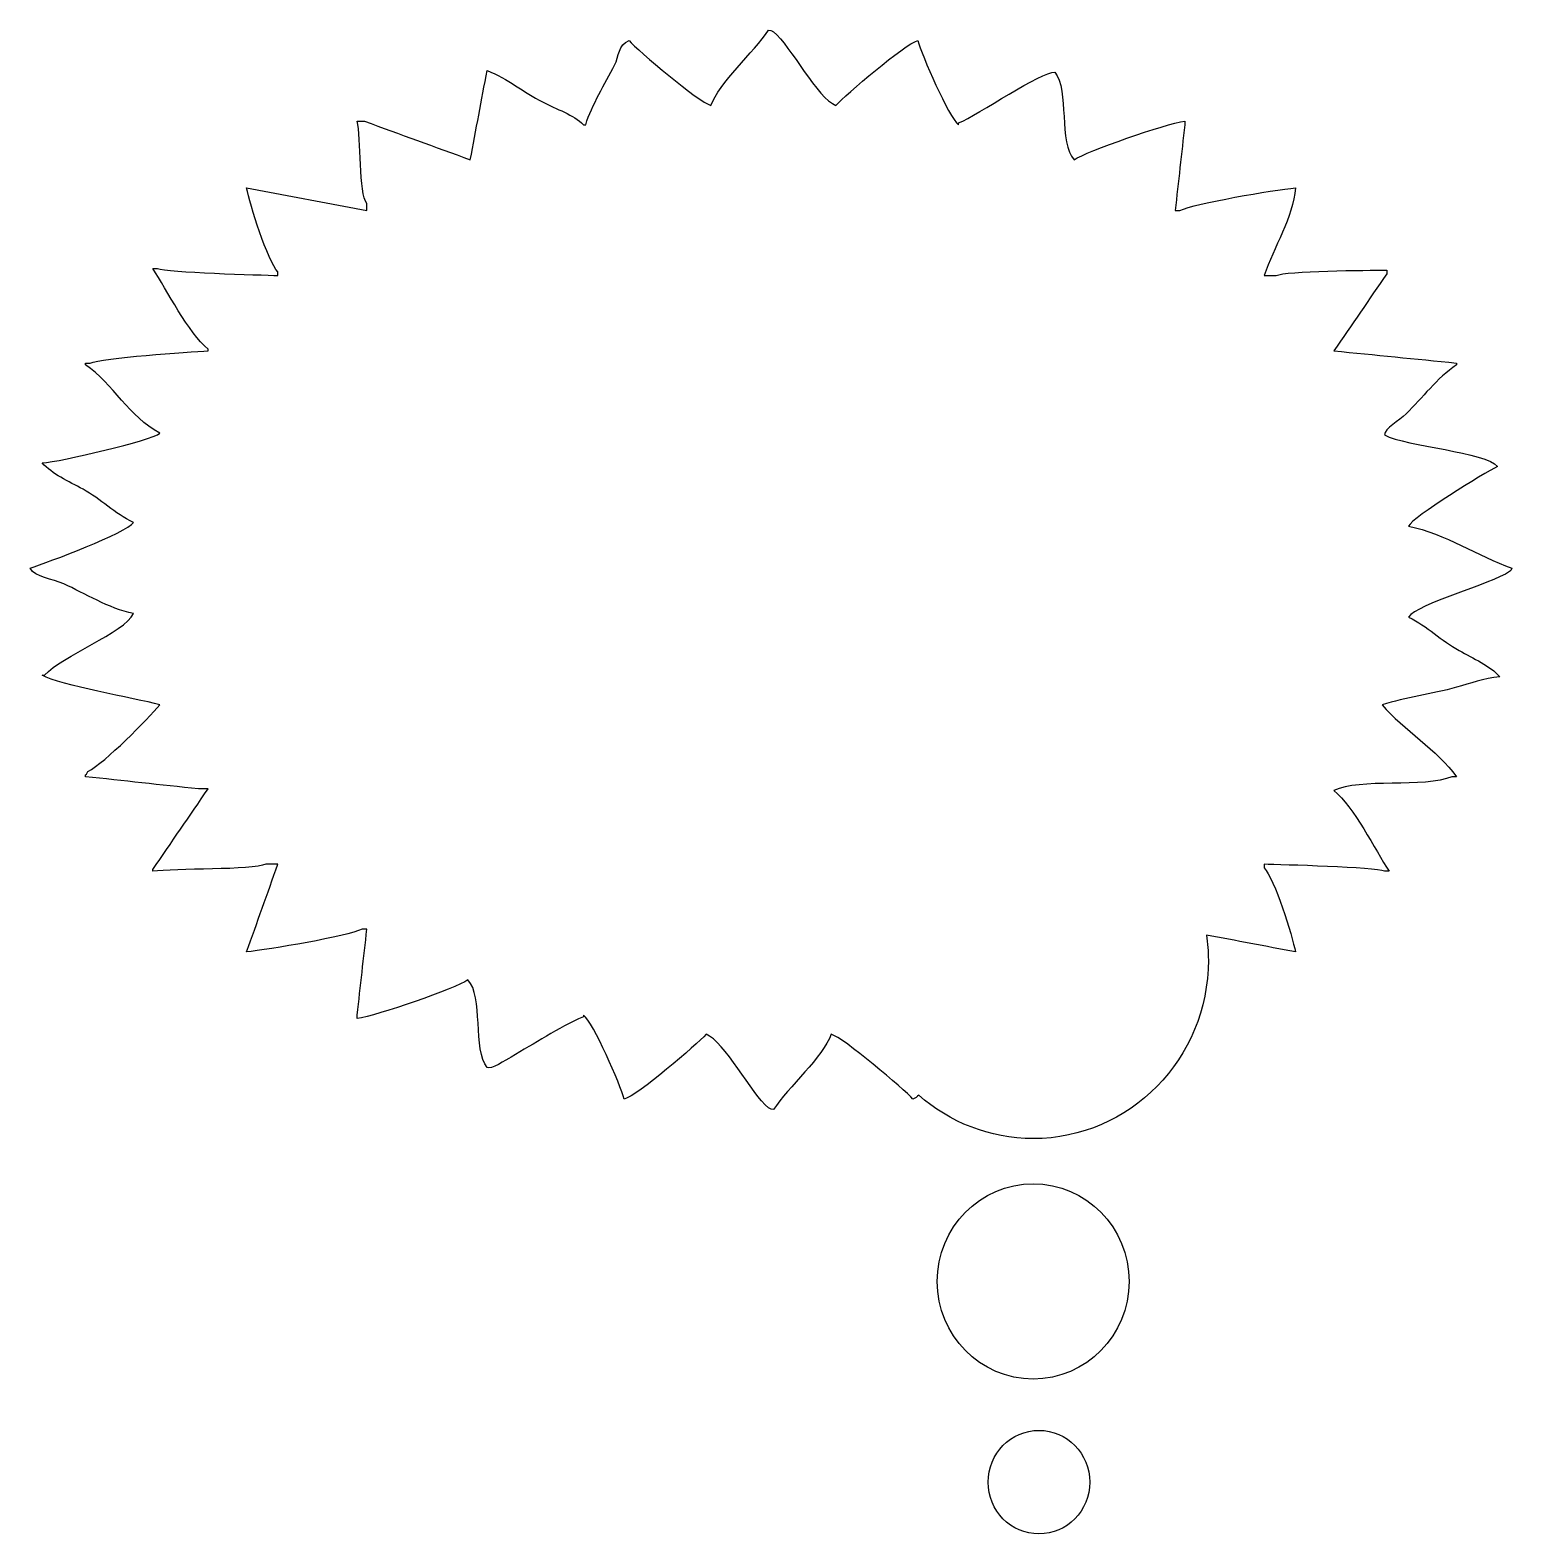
# Model space of a CAD drawing. Header units: centimetres. Extents: x -8.4 to 8.4, y -8.5 to 8.5.
import ezdxf

# ---------------------------------------------------------------- set-up
doc = ezdxf.new("R2010")
doc.units = ezdxf.units.CM
doc.header["$MEASUREMENT"] = 0
doc.layers.add('Camada 1', color=7, linetype='Continuous')

msp = doc.modelspace()

# ---------------------------------------------------------------- linework, layer by layer
at = {"layer": 'Camada 1'}
for points, knots in [([(7.21594, 2.89606), (7.26354, 2.99316), (8.07218, 3.49878), (8.22398, 3.57027), (8.22398, 3.57027), (8.09709, 3.73302), (7.19277, 3.79548), (6.94414, 3.92701), (6.94414, 3.92701), (6.93901, 3.99583), (7.11519, 4.09171), (7.18888, 4.16492), (7.18888, 4.16492), (7.37557, 4.35013), (7.53318, 4.5651), (7.76086, 4.72004), (7.76086, 4.72004), (7.76086, 4.72004), (7.76086, 4.74004), (7.76086, 4.74004), (7.76086, 4.74004), (7.29794, 4.7864), (6.83506, 4.83275), (6.37193, 4.87839), (6.37193, 4.87839), (6.5718, 5.16948), (6.7714, 5.46061), (6.97121, 5.75099), (6.97121, 5.75099), (6.97121, 5.75099), (6.97121, 5.79076), (6.97121, 5.79076), (6.97121, 5.79076), (6.75086, 5.79174), (5.82776, 5.78123), (5.71843, 5.73123), (5.71843, 5.73123), (5.71843, 5.73123), (5.58227, 5.73123), (5.58227, 5.73123), (5.58227, 5.73123), (5.68985, 6.04844), (5.91022, 6.38663), (5.93634, 6.72289), (5.93634, 6.72289), (5.68964, 6.6985), (4.79313, 6.54697), (4.62917, 6.46495), (4.62917, 6.46495), (4.62917, 6.46495), (4.57498, 6.46495), (4.57498, 6.46495), (4.57498, 6.46495), (4.6111, 6.78875), (4.64745, 7.11281), (4.6838, 7.43684), (4.6838, 7.43684), (4.6838, 7.43684), (4.6838, 7.47613), (4.6838, 7.47613), (4.6838, 7.47613), (4.46494, 7.44978), (3.57281, 7.135), (3.43129, 7.0401), (3.43129, 7.0401), (3.25196, 7.22287), (3.37784, 7.83192), (3.21314, 8.03176), (3.21314, 8.03176), (3.06817, 8.0425), (2.34078, 7.54935), (2.12411, 7.45637), (2.12411, 7.45637), (2.12411, 7.45637), (2.12411, 7.43684), (2.12411, 7.43684), (2.12411, 7.43684), (2.01187, 7.52103), (1.70416, 8.23011), (1.66096, 8.38849), (1.66096, 8.38849), (1.51724, 8.35163), (0.83718, 7.77066), (0.73518, 7.65475), (0.73518, 7.65475), (0.52338, 7.73188), (0.22641, 8.32751), (0.02755, 8.48782), (0.02755, 8.48782), (-0.00052, 8.50391), (0.02072, 8.49539), (-0.02711, 8.50758), (-0.02711, 8.50758), (-0.19671, 8.25575), (-0.59051, 7.90756), (-0.68058, 7.65475), (-0.68058, 7.65475), (-0.81454, 7.68941), (-1.50902, 8.27795), (-1.60636, 8.38849), (-1.60636, 8.38849), (-1.73302, 8.34116), (-1.71788, 8.21281), (-1.76985, 8.11081), (-1.76985, 8.11081), (-1.87722, 7.90145), (-2.02925, 7.66038), (-2.09682, 7.43684), (-2.09682, 7.43684), (-2.09682, 7.43684), (-2.12366, 7.43684), (-2.12366, 7.43684), (-2.12366, 7.43684), (-2.23174, 7.54934), (-2.43306, 7.6135), (-2.58679, 7.69452), (-2.58679, 7.69452), (-2.79761, 7.80554), (-2.98015, 7.95365), (-3.21293, 8.05176), (-3.21293, 8.05176), (-3.27662, 7.71428), (-3.33982, 7.37731), (-3.40375, 7.04007), (-3.40375, 7.04007), (-3.80322, 7.18551), (-4.20242, 7.33116), (-4.60186, 7.4761), (-4.60186, 7.4761), (-4.60186, 7.4761), (-4.68361, 7.47611), (-4.68361, 7.47611), (-4.68361, 7.47611), (-4.63699, 7.29799), (-4.66702, 6.65453), (-4.57452, 6.54449), (-4.57452, 6.54449), (-4.57452, 6.54449), (-4.57452, 6.46493), (-4.57452, 6.46493), (-4.57452, 6.46493), (-4.57452, 6.46493), (-5.93609, 6.72287), (-5.93609, 6.72287), (-5.93609, 6.72287), (-5.90095, 6.53742), (-5.6977, 5.89396), (-5.58226, 5.77098), (-5.58226, 5.77098), (-5.58226, 5.77098), (-5.58226, 5.73121), (-5.58226, 5.73121), (-5.58226, 5.73121), (-5.77895, 5.73682), (-6.84234, 5.76537), (-6.94362, 5.81051), (-6.94362, 5.81051), (-6.94362, 5.81051), (-6.99806, 5.8105), (-6.99806, 5.8105), (-6.99806, 5.8105), (-6.83799, 5.56917), (-6.59568, 5.07774), (-6.37169, 4.89888), (-6.37169, 4.89888), (-6.37169, 4.89888), (-6.37169, 4.87837), (-6.37169, 4.87837), (-6.37169, 4.87837), (-6.59032, 4.86715), (-7.57734, 4.79884), (-7.7062, 4.74002), (-7.7062, 4.74002), (-7.7062, 4.74002), (-7.76035, 4.74002), (-7.76035, 4.74002), (-7.76035, 4.74002), (-7.76035, 4.74002), (-7.76035, 4.72002), (-7.76035, 4.72002), (-7.76035, 4.72002), (-7.4424, 4.50285), (-7.27013, 4.13243), (-6.91633, 3.94675), (-6.91633, 3.94675), (-7.01319, 3.8633), (-8.04049, 3.62539), (-8.2506, 3.60951), (-8.2506, 3.60951), (-8.13786, 3.48505), (-7.95046, 3.4021), (-7.78771, 3.3123), (-7.78771, 3.3123), (-7.58713, 3.20176), (-7.43267, 3.03729), (-7.21573, 2.9358), (-7.21573, 2.9358), (-7.29013, 2.82187), (-8.18347, 2.4854), (-8.38696, 2.41976), (-8.38696, 2.41976), (-8.32719, 2.31168), (-8.13587, 2.30019), (-8.00556, 2.24164), (-8.00556, 2.24164), (-7.76788, 2.13475), (-7.50044, 1.96444), (-7.21567, 1.9049), (-7.21567, 1.9049), (-7.32182, 1.68921), (-8.02188, 1.42809), (-8.22344, 1.21018), (-8.22344, 1.21018), (-8.22344, 1.21018), (-8.25057, 1.21019), (-8.25057, 1.21019), (-8.25057, 1.21019), (-8.04705, 1.09015), (-7.21327, 0.95299), (-6.9163, 0.87345), (-6.9163, 0.87345), (-7.06074, 0.70851), (-7.53463, 0.21948), (-7.73325, 0.1197), (-7.73325, 0.1197), (-7.75082, 0.08578), (-7.73836, 0.10041), (-7.76032, 0.07991), (-7.76032, 0.07991), (-7.76032, 0.07991), (-7.76032, 0.06015), (-7.76032, 0.06015), (-7.76032, 0.06015), (-7.33379, 0.01379), (-6.90701, -0.03232), (-6.48048, -0.0782), (-6.48048, -0.0782), (-6.48048, -0.0782), (-6.37166, -0.0782), (-6.37166, -0.0782), (-6.37166, -0.0782), (-6.58055, -0.3825), (-6.78941, -0.68677), (-6.99803, -0.9908), (-6.99803, -0.9908), (-6.99803, -0.9908), (-6.99803, -1.01033), (-6.99803, -1.01033), (-6.99803, -1.01033), (-6.75353, -0.97641), (-5.86948, -0.99864), (-5.71795, -0.93103), (-5.71795, -0.93103), (-5.71795, -0.93103), (-5.58227, -0.93103), (-5.58227, -0.93103), (-5.58227, -0.93103), (-5.70014, -1.26192), (-5.81799, -1.59204), (-5.9361, -1.92245), (-5.9361, -1.92245), (-5.6894, -1.89779), (-4.79241, -1.74603), (-4.62893, -1.66477), (-4.62893, -1.66477), (-4.62893, -1.66477), (-4.5745, -1.66477), (-4.5745, -1.66477), (-4.5745, -1.66477), (-4.61062, -1.98833), (-4.64721, -2.31263), (-4.68359, -2.63666), (-4.68359, -2.63666), (-4.68359, -2.63666), (-4.68359, -2.67571), (-4.68359, -2.67571), (-4.68359, -2.67571), (-4.4647, -2.64936), (-3.5721, -2.33482), (-3.43081, -2.23968), (-3.43081, -2.23968), (-3.25145, -2.42269), (-3.3776, -3.03176), (-3.2129, -3.2316), (-3.2129, -3.2316), (-3.17581, -3.25941), (-2.99719, -3.14498), (-2.94035, -3.11251), (-2.94035, -3.11251), (-2.6773, -2.95977), (-2.41547, -2.7826), (-2.12363, -2.65597), (-2.12363, -2.65597), (-2.12363, -2.65597), (-2.12363, -2.63668), (-2.12363, -2.63668), (-2.12363, -2.63668), (-2.01163, -2.72013), (-1.70392, -3.4295), (-1.66098, -3.5881), (-1.66098, -3.5881), (-1.51702, -3.55124), (-0.8367, -2.97024), (-0.7352, -2.8546), (-0.7352, -2.8546), (-0.5229, -2.9317), (-0.22619, -3.52736), (-0.02707, -3.68743), (-0.02707, -3.68743), (0.00076, -3.70352), (-0.02024, -3.69452), (0.02759, -3.70719), (0.02759, -3.70719), (0.19692, -3.45488), (0.59078, -3.10714), (0.68079, -2.8546), (0.68079, -2.8546), (0.81525, -2.889), (1.50899, -3.47756), (1.60683, -3.5881), (1.60683, -3.5881), (1.63609, -3.57738), (1.65636, -3.56124), (1.67295, -3.54296), (1.67295, -3.54296), (2.02043, -3.84871), (2.47234, -4.03464), (2.96745, -4.03464), (2.96745, -4.03464), (4.06259, -4.03464), (4.95053, -3.13059), (4.95053, -2.01568), (4.95053, -2.01568), (4.95053, -1.91905), (4.94151, -1.8246), (4.92857, -1.73165), (4.92857, -1.73165), (5.26433, -1.79534), (5.60035, -1.85878), (5.93637, -1.92247), (5.93637, -1.92247), (5.90147, -1.73702), (5.69846, -1.09356), (5.5823, -0.97082), (5.5823, -0.97082), (5.5823, -0.97082), (5.5823, -0.93105), (5.5823, -0.93105), (5.5823, -0.93105), (5.77944, -0.93666), (6.84262, -0.96449), (6.94414, -1.01035), (6.94414, -1.01035), (6.94414, -1.01035), (6.99806, -1.01035), (6.99806, -1.01035), (6.99806, -1.01035), (6.83799, -0.76902), (6.59618, -0.2778), (6.37192, -0.09799), (6.37192, -0.09799), (6.65328, 0.0484), (7.40287, -0.07336), (7.70643, 0.06013), (7.70643, 0.06013), (7.70643, 0.06013), (7.76085, 0.06013), (7.76085, 0.06013), (7.76085, 0.06013), (7.54463, 0.36075), (7.16104, 0.58747), (6.9168, 0.87343), (6.9168, 0.87343), (7.18789, 0.95688), (7.47293, 0.99374), (7.76085, 1.07155), (7.76085, 1.07155), (7.91066, 1.11179), (8.06732, 1.17625), (8.25083, 1.19088), (8.25083, 1.19088), (8.13833, 1.31508), (7.95042, 1.39876), (7.78794, 1.48809), (7.78794, 1.48809), (7.5876, 1.59863), (7.4329, 1.76283), (7.21596, 1.86459), (7.21596, 1.86459), (7.31552, 2.01588), (8.14322, 2.23792), (8.35989, 2.38042), (8.35989, 2.38042), (8.38212, 2.40093), (8.36965, 2.38531), (8.38696, 2.41971), (8.38696, 2.41971), (7.99752, 2.55909), (7.63396, 2.80531), (7.21594, 2.89606)], [0, 0, 0, 0, 0.00990099, 0.00990099, 0.00990099, 0.00990099, 0.01980198, 0.01980198, 0.01980198, 0.01980198, 0.02970297, 0.02970297, 0.02970297, 0.02970297, 0.03960396, 0.03960396, 0.03960396, 0.03960396, 0.04950495, 0.04950495, 0.04950495, 0.04950495, 0.05940594, 0.05940594, 0.05940594, 0.05940594, 0.06930693, 0.06930693, 0.06930693, 0.06930693, 0.07920792, 0.07920792, 0.07920792, 0.07920792, 0.08910891, 0.08910891, 0.08910891, 0.08910891, 0.0990099, 0.0990099, 0.0990099, 0.0990099, 0.10891089, 0.10891089, 0.10891089, 0.10891089, 0.11881188, 0.11881188, 0.11881188, 0.11881188, 0.12871287, 0.12871287, 0.12871287, 0.12871287, 0.13861386, 0.13861386, 0.13861386, 0.13861386, 0.14851485, 0.14851485, 0.14851485, 0.14851485, 0.15841584, 0.15841584, 0.15841584, 0.15841584, 0.16831683, 0.16831683, 0.16831683, 0.16831683, 0.17821782, 0.17821782, 0.17821782, 0.17821782, 0.18811881, 0.18811881, 0.18811881, 0.18811881, 0.1980198, 0.1980198, 0.1980198, 0.1980198, 0.20792079, 0.20792079, 0.20792079, 0.20792079, 0.21782178, 0.21782178, 0.21782178, 0.21782178, 0.22772277, 0.22772277, 0.22772277, 0.22772277, 0.23762376, 0.23762376, 0.23762376, 0.23762376, 0.24752475, 0.24752475, 0.24752475, 0.24752475, 0.25742574, 0.25742574, 0.25742574, 0.25742574, 0.26732673, 0.26732673, 0.26732673, 0.26732673, 0.27722772, 0.27722772, 0.27722772, 0.27722772, 0.28712871, 0.28712871, 0.28712871, 0.28712871, 0.2970297, 0.2970297, 0.2970297, 0.2970297, 0.30693069, 0.30693069, 0.30693069, 0.30693069, 0.31683168, 0.31683168, 0.31683168, 0.31683168, 0.32673267, 0.32673267, 0.32673267, 0.32673267, 0.33663366, 0.33663366, 0.33663366, 0.33663366, 0.34653465, 0.34653465, 0.34653465, 0.34653465, 0.35643564, 0.35643564, 0.35643564, 0.35643564, 0.36633663, 0.36633663, 0.36633663, 0.36633663, 0.37623762, 0.37623762, 0.37623762, 0.37623762, 0.38613861, 0.38613861, 0.38613861, 0.38613861, 0.3960396, 0.3960396, 0.3960396, 0.3960396, 0.40594059, 0.40594059, 0.40594059, 0.40594059, 0.41584158, 0.41584158, 0.41584158, 0.41584158, 0.42574257, 0.42574257, 0.42574257, 0.42574257, 0.43564356, 0.43564356, 0.43564356, 0.43564356, 0.44554455, 0.44554455, 0.44554455, 0.44554455, 0.45544554, 0.45544554, 0.45544554, 0.45544554, 0.46534653, 0.46534653, 0.46534653, 0.46534653, 0.47524752, 0.47524752, 0.47524752, 0.47524752, 0.48514851, 0.48514851, 0.48514851, 0.48514851, 0.4950495, 0.4950495, 0.4950495, 0.4950495, 0.5049505, 0.5049505, 0.5049505, 0.5049505, 0.51485149, 0.51485149, 0.51485149, 0.51485149, 0.52475248, 0.52475248, 0.52475248, 0.52475248, 0.53465347, 0.53465347, 0.53465347, 0.53465347, 0.54455446, 0.54455446, 0.54455446, 0.54455446, 0.55445545, 0.55445545, 0.55445545, 0.55445545, 0.56435644, 0.56435644, 0.56435644, 0.56435644, 0.57425743, 0.57425743, 0.57425743, 0.57425743, 0.58415842, 0.58415842, 0.58415842, 0.58415842, 0.59405941, 0.59405941, 0.59405941, 0.59405941, 0.6039604, 0.6039604, 0.6039604, 0.6039604, 0.61386139, 0.61386139, 0.61386139, 0.61386139, 0.62376238, 0.62376238, 0.62376238, 0.62376238, 0.63366337, 0.63366337, 0.63366337, 0.63366337, 0.64356436, 0.64356436, 0.64356436, 0.64356436, 0.65346535, 0.65346535, 0.65346535, 0.65346535, 0.66336634, 0.66336634, 0.66336634, 0.66336634, 0.67326733, 0.67326733, 0.67326733, 0.67326733, 0.68316832, 0.68316832, 0.68316832, 0.68316832, 0.69306931, 0.69306931, 0.69306931, 0.69306931, 0.7029703, 0.7029703, 0.7029703, 0.7029703, 0.71287129, 0.71287129, 0.71287129, 0.71287129, 0.72277228, 0.72277228, 0.72277228, 0.72277228, 0.73267327, 0.73267327, 0.73267327, 0.73267327, 0.74257426, 0.74257426, 0.74257426, 0.74257426, 0.75247525, 0.75247525, 0.75247525, 0.75247525, 0.76237624, 0.76237624, 0.76237624, 0.76237624, 0.77227723, 0.77227723, 0.77227723, 0.77227723, 0.78217822, 0.78217822, 0.78217822, 0.78217822, 0.79207921, 0.79207921, 0.79207921, 0.79207921, 0.8019802, 0.8019802, 0.8019802, 0.8019802, 0.81188119, 0.81188119, 0.81188119, 0.81188119, 0.82178218, 0.82178218, 0.82178218, 0.82178218, 0.83168317, 0.83168317, 0.83168317, 0.83168317, 0.84158416, 0.84158416, 0.84158416, 0.84158416, 0.85148515, 0.85148515, 0.85148515, 0.85148515, 0.86138614, 0.86138614, 0.86138614, 0.86138614, 0.87128713, 0.87128713, 0.87128713, 0.87128713, 0.88118812, 0.88118812, 0.88118812, 0.88118812, 0.89108911, 0.89108911, 0.89108911, 0.89108911, 0.9009901, 0.9009901, 0.9009901, 0.9009901, 0.91089109, 0.91089109, 0.91089109, 0.91089109, 0.92079208, 0.92079208, 0.92079208, 0.92079208, 0.93069307, 0.93069307, 0.93069307, 0.93069307, 0.94059406, 0.94059406, 0.94059406, 0.94059406, 0.95049505, 0.95049505, 0.95049505, 0.95049505, 0.96039604, 0.96039604, 0.96039604, 0.96039604, 0.97029703, 0.97029703, 0.97029703, 0.97029703, 0.98019802, 0.98019802, 0.98019802, 0.98019802, 1, 1, 1, 1]), ([(2.96745, -4.54511), (2.36817, -4.54511), (1.8821, -5.03996), (1.8821, -5.65025), (1.8821, -5.65025), (1.8821, -6.2603), (2.36817, -6.75541), (2.96745, -6.75541), (2.96745, -6.75541), (3.567, -6.75541), (4.05306, -6.2603), (4.05306, -5.65025), (4.05306, -5.65025), (4.05306, -5.03996), (3.56699, -4.54511), (2.96745, -4.54511)], [0, 0, 0, 0, 0.2, 0.2, 0.2, 0.2, 0.4, 0.4, 0.4, 0.4, 0.6, 0.6, 0.6, 0.6, 1, 1, 1, 1]), ([(3.03309, -7.33564), (2.71514, -7.33564), (2.45722, -7.59821), (2.45722, -7.92225), (2.45722, -7.92225), (2.45722, -8.24533), (2.71514, -8.50764), (3.03309, -8.50764), (3.03309, -8.50764), (3.35056, -8.50764), (3.60848, -8.24533), (3.60848, -7.92225), (3.60848, -7.92225), (3.60848, -7.59821), (3.35056, -7.33564), (3.03309, -7.33564)], [0, 0, 0, 0, 0.2, 0.2, 0.2, 0.2, 0.4, 0.4, 0.4, 0.4, 0.6, 0.6, 0.6, 0.6, 1, 1, 1, 1])]:
    msp.add_open_spline(points, degree=3, knots=knots, dxfattribs=at)

doc.saveas('drawing.dxf')
